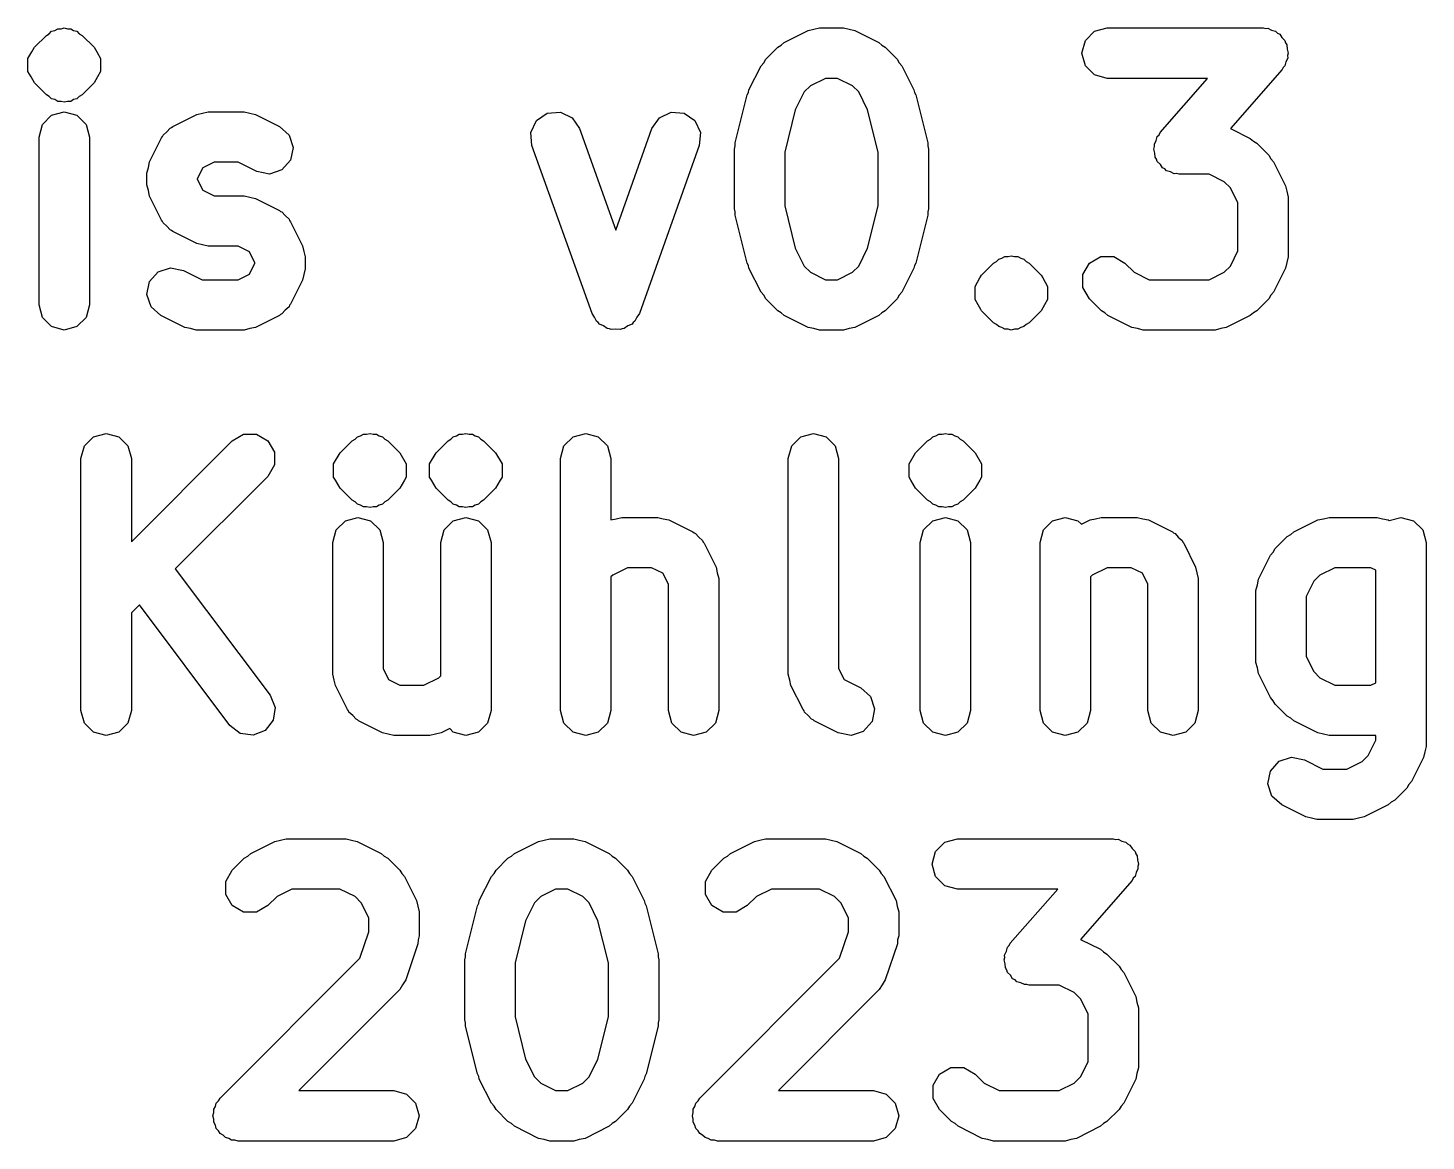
# Model space of a CAD drawing. Extents: x 146 to 254, y -174 to -64.
# Drawn here: x 229.4 to 237.73, y -130.24 to -123.61 of the extents above; entities that cross this region are included whole.
import ezdxf

# ---------------------------------------------------------------- set-up
doc = ezdxf.new("R2010")
doc.units = 0
doc.layers.add('BLACK', color=7, linetype='CONTINUOUS')

msp = doc.modelspace()

# ---------------------------------------------------------------- linework, layer by layer
at = {"layer": 'BLACK', "linetype": 'CONTINUOUS'}
for p, q in [((229.593, -123.619), (229.612, -123.614)), ((229.612, -123.614), (229.631, -123.619)), ((234.079, -123.622), (234.112, -123.614)), ((234.112, -123.614), (234.255, -123.614)), ((234.255, -123.614), (234.288, -123.622)), ((235.751, -123.634), (235.826, -123.614)), ((235.826, -123.614), (236.755, -123.614)), ((236.755, -123.614), (236.769, -123.617)), ((236.769, -123.617), (236.784, -123.616)), ((236.784, -123.616), (236.806, -123.627)), ((229.435, -123.729), (229.506, -123.658)), ((229.506, -123.658), (229.523, -123.648)), ((229.506, -123.658), (229.506, -123.658)), ((229.506, -123.658), (229.506, -123.658)), ((229.523, -123.648), (229.537, -123.634)), ((229.537, -123.634), (229.556, -123.629)), ((229.556, -123.629), (229.573, -123.619)), ((229.573, -123.619), (229.593, -123.619)), ((229.631, -123.619), (229.651, -123.619)), ((229.651, -123.619), (229.668, -123.629)), ((229.668, -123.629), (229.687, -123.634)), ((229.687, -123.634), (229.701, -123.648)), ((229.701, -123.648), (229.718, -123.658)), ((229.718, -123.658), (229.718, -123.658)), ((229.718, -123.658), (229.718, -123.658)), ((229.718, -123.658), (229.79, -123.729)), ((233.902, -123.701), (234.045, -123.629)), ((234.045, -123.629), (234.079, -123.622)), ((234.288, -123.622), (234.322, -123.629)), ((234.322, -123.629), (234.465, -123.701)), ((235.676, -123.764), (235.697, -123.689)), ((235.697, -123.689), (235.751, -123.634)), ((236.806, -123.627), (236.83, -123.634)), ((236.83, -123.634), (236.84, -123.644)), ((236.84, -123.644), (236.854, -123.651)), ((236.854, -123.651), (236.867, -123.671)), ((236.867, -123.671), (236.885, -123.689)), ((236.885, -123.689), (236.889, -123.703)), ((229.396, -123.796), (229.419, -123.757)), ((229.419, -123.757), (229.435, -123.729)), ((229.79, -123.729), (229.79, -123.729)), ((229.79, -123.729), (229.79, -123.729)), ((229.79, -123.729), (229.806, -123.757)), ((229.806, -123.757), (229.828, -123.796)), ((233.792, -123.8), (233.863, -123.729)), ((233.863, -123.729), (233.884, -123.717)), ((233.884, -123.717), (233.902, -123.701)), ((234.465, -123.701), (234.483, -123.717)), ((234.483, -123.717), (234.504, -123.729)), ((234.504, -123.729), (234.575, -123.8)), ((235.697, -123.839), (235.676, -123.764)), ((236.889, -123.703), (236.897, -123.715)), ((236.897, -123.715), (236.899, -123.74)), ((236.899, -123.74), (236.905, -123.764)), ((236.905, -123.764), (236.901, -123.778)), ((236.901, -123.778), (236.902, -123.793)), ((229.396, -123.874), (229.396, -123.796)), ((229.828, -123.796), (229.828, -123.874)), ((233.692, -123.982), (233.764, -123.839)), ((233.764, -123.839), (233.78, -123.821)), ((233.78, -123.821), (233.792, -123.8)), ((234.575, -123.8), (234.587, -123.821)), ((234.587, -123.821), (234.603, -123.839)), ((234.603, -123.839), (234.675, -123.982)), ((235.751, -123.893), (235.697, -123.839)), ((236.868, -123.862), (236.561, -124.213)), ((236.874, -123.849), (236.868, -123.862)), ((236.885, -123.839), (236.874, -123.849)), ((236.891, -123.815), (236.885, -123.839)), ((236.902, -123.793), (236.891, -123.815)), ((229.415, -123.906), (229.396, -123.874)), ((229.435, -123.941), (229.415, -123.906)), ((229.506, -124.012), (229.435, -123.941)), ((229.79, -123.941), (229.718, -124.012)), ((229.81, -123.906), (229.79, -123.941)), ((229.79, -123.941), (229.79, -123.941)), ((229.828, -123.874), (229.81, -123.906)), ((234.148, -123.914), (234.058, -123.958)), ((234.22, -123.914), (234.148, -123.914)), ((234.309, -123.958), (234.22, -123.914)), ((235.826, -123.914), (235.751, -123.893)), ((236.424, -123.914), (235.826, -123.914)), ((236.142, -124.236), (236.424, -123.914)), ((229.523, -124.022), (229.506, -124.012)), ((229.537, -124.036), (229.523, -124.022)), ((229.701, -124.022), (229.687, -124.036)), ((229.718, -124.012), (229.701, -124.022)), ((233.609, -124.299), (233.681, -124.013)), ((233.681, -124.013), (233.689, -123.998)), ((233.689, -123.998), (233.692, -123.982)), ((234.021, -123.995), (233.968, -124.102)), ((234.058, -123.958), (234.021, -123.995)), ((234.346, -123.995), (234.309, -123.958)), ((234.399, -124.102), (234.346, -123.995)), ((234.675, -123.982), (234.678, -123.998)), ((234.678, -123.998), (234.686, -124.013)), ((234.686, -124.013), (234.758, -124.299)), ((229.556, -124.041), (229.537, -124.036)), ((229.537, -124.134), (229.612, -124.114)), ((229.573, -124.051), (229.556, -124.041)), ((229.593, -124.051), (229.573, -124.051)), ((229.612, -124.056), (229.593, -124.051)), ((229.631, -124.051), (229.612, -124.056)), ((229.612, -124.114), (229.687, -124.134)), ((229.651, -124.051), (229.631, -124.051)), ((229.668, -124.041), (229.651, -124.051)), ((229.687, -124.036), (229.668, -124.041)), ((230.436, -124.122), (230.469, -124.114)), ((230.469, -124.114), (230.684, -124.114)), ((230.684, -124.114), (230.717, -124.122)), ((232.49, -124.122), (232.568, -124.116)), ((232.568, -124.116), (232.638, -124.149)), ((233.158, -124.149), (233.228, -124.116)), ((233.228, -124.116), (233.305, -124.122)), ((233.968, -124.102), (233.905, -124.353)), ((234.462, -124.353), (234.399, -124.102)), ((229.462, -124.264), (229.482, -124.189)), ((229.482, -124.189), (229.537, -124.134)), ((229.687, -124.134), (229.742, -124.189)), ((229.742, -124.189), (229.762, -124.264)), ((230.259, -124.201), (230.402, -124.129)), ((230.402, -124.129), (230.436, -124.122)), ((230.717, -124.122), (230.751, -124.129)), ((230.751, -124.129), (230.894, -124.201)), ((232.393, -124.237), (232.426, -124.166)), ((232.426, -124.166), (232.49, -124.122)), ((232.638, -124.149), (232.682, -124.213)), ((233.114, -124.213), (233.158, -124.149)), ((233.305, -124.122), (233.369, -124.166)), ((233.369, -124.166), (233.403, -124.237)), ((229.462, -125.264), (229.462, -124.264)), ((229.762, -124.264), (229.762, -125.264)), ((230.121, -124.411), (230.192, -124.268)), ((230.192, -124.268), (230.198, -124.261)), ((230.198, -124.261), (230.201, -124.252)), ((230.201, -124.252), (230.224, -124.232)), ((230.224, -124.232), (230.244, -124.21)), ((230.244, -124.21), (230.252, -124.207)), ((230.252, -124.207), (230.259, -124.201)), ((230.894, -124.201), (230.952, -124.252)), ((230.952, -124.252), (230.976, -124.326)), ((232.399, -124.314), (232.393, -124.237)), ((232.682, -124.213), (232.898, -124.818)), ((232.898, -124.818), (233.114, -124.213)), ((233.403, -124.237), (233.396, -124.314)), ((236.119, -124.284), (236.125, -124.26)), ((236.125, -124.26), (236.136, -124.25)), ((236.136, -124.25), (236.142, -124.236)), ((236.561, -124.213), (236.679, -124.272)), ((236.679, -124.272), (236.697, -124.288)), ((230.976, -124.326), (230.961, -124.402)), ((232.757, -125.314), (232.399, -124.314)), ((233.396, -124.314), (233.039, -125.314)), ((233.605, -124.335), (233.61, -124.317)), ((233.605, -124.692), (233.605, -124.335)), ((233.61, -124.317), (233.609, -124.299)), ((233.905, -124.353), (233.905, -124.674)), ((234.462, -124.674), (234.462, -124.353)), ((234.758, -124.299), (234.757, -124.317)), ((234.757, -124.317), (234.762, -124.335)), ((234.762, -124.335), (234.762, -124.692)), ((236.105, -124.335), (236.109, -124.321)), ((236.111, -124.359), (236.105, -124.335)), ((236.108, -124.306), (236.119, -124.284)), ((236.109, -124.321), (236.108, -124.306)), ((236.113, -124.383), (236.111, -124.359)), ((236.697, -124.288), (236.718, -124.3)), ((236.718, -124.3), (236.79, -124.372)), ((230.105, -124.478), (230.114, -124.445)), ((230.114, -124.445), (230.121, -124.411)), ((230.438, -124.447), (230.405, -124.513)), ((230.505, -124.414), (230.438, -124.447)), ((230.648, -124.414), (230.505, -124.414)), ((230.759, -124.469), (230.648, -124.414)), ((230.961, -124.402), (230.909, -124.46)), ((236.121, -124.396), (236.113, -124.383)), ((236.125, -124.41), (236.121, -124.396)), ((236.143, -124.427), (236.125, -124.41)), ((236.156, -124.448), (236.143, -124.427)), ((236.17, -124.454), (236.156, -124.448)), ((236.79, -124.372), (236.802, -124.393)), ((236.802, -124.393), (236.818, -124.411)), ((236.818, -124.411), (236.889, -124.554)), ((230.105, -124.549), (230.105, -124.478)), ((230.405, -124.513), (230.405, -124.514)), ((230.405, -124.514), (230.438, -124.58)), ((230.835, -124.485), (230.759, -124.469)), ((230.909, -124.46), (230.835, -124.485)), ((236.18, -124.465), (236.17, -124.454)), ((236.204, -124.471), (236.18, -124.465)), ((236.226, -124.482), (236.204, -124.471)), ((236.241, -124.481), (236.226, -124.482)), ((236.255, -124.485), (236.241, -124.481)), ((236.434, -124.485), (236.255, -124.485)), ((236.523, -124.53), (236.434, -124.485)), ((236.56, -124.567), (236.523, -124.53)), ((230.114, -124.583), (230.105, -124.549)), ((230.121, -124.616), (230.114, -124.583)), ((230.192, -124.759), (230.121, -124.616)), ((230.438, -124.58), (230.505, -124.614)), ((230.505, -124.614), (230.684, -124.614)), ((230.684, -124.614), (230.717, -124.622)), ((236.605, -124.656), (236.56, -124.567)), ((236.889, -124.554), (236.896, -124.587)), ((236.896, -124.587), (236.905, -124.621)), ((230.717, -124.622), (230.751, -124.629)), ((230.751, -124.629), (230.894, -124.701)), ((233.61, -124.71), (233.605, -124.692)), ((233.905, -124.674), (233.968, -124.926)), ((234.399, -124.926), (234.462, -124.674)), ((234.762, -124.692), (234.757, -124.71)), ((236.605, -124.942), (236.605, -124.656)), ((236.905, -124.621), (236.905, -124.978)), ((230.198, -124.766), (230.192, -124.759)), ((230.201, -124.775), (230.198, -124.766)), ((230.224, -124.795), (230.201, -124.775)), ((230.894, -124.701), (230.9, -124.707)), ((230.9, -124.707), (230.909, -124.71)), ((230.909, -124.71), (230.929, -124.732)), ((230.929, -124.732), (230.952, -124.752)), ((230.952, -124.752), (230.955, -124.761)), ((230.955, -124.761), (230.961, -124.768)), ((230.961, -124.768), (231.032, -124.911)), ((233.609, -124.729), (233.61, -124.71)), ((233.681, -125.014), (233.609, -124.729)), ((234.758, -124.729), (234.686, -125.014)), ((234.757, -124.71), (234.758, -124.729)), ((230.244, -124.817), (230.224, -124.795)), ((230.252, -124.82), (230.244, -124.817)), ((230.259, -124.826), (230.252, -124.82)), ((230.402, -124.898), (230.259, -124.826)), ((230.436, -124.905), (230.402, -124.898)), ((230.469, -124.914), (230.436, -124.905)), ((230.648, -124.914), (230.469, -124.914)), ((230.715, -124.947), (230.648, -124.914)), ((230.748, -125.013), (230.715, -124.947)), ((231.032, -124.911), (231.039, -124.945)), ((231.039, -124.945), (231.048, -124.978)), ((233.968, -124.926), (234.021, -125.032)), ((234.346, -125.032), (234.399, -124.926)), ((236.56, -125.032), (236.605, -124.942)), ((230.715, -125.08), (230.748, -125.014)), ((230.748, -125.014), (230.748, -125.013)), ((231.048, -124.978), (231.048, -125.049)), ((233.689, -125.029), (233.681, -125.014)), ((233.692, -125.045), (233.689, -125.029)), ((234.021, -125.032), (234.058, -125.069)), ((234.309, -125.069), (234.346, -125.032)), ((234.678, -125.029), (234.675, -125.045)), ((234.686, -125.014), (234.678, -125.029)), ((235.078, -125.086), (235.149, -125.015)), ((235.149, -125.015), (235.166, -125.005)), ((235.166, -125.005), (235.18, -124.991)), ((235.18, -124.991), (235.199, -124.986)), ((235.199, -124.986), (235.216, -124.976)), ((235.216, -124.976), (235.236, -124.976)), ((235.236, -124.976), (235.255, -124.971)), ((235.255, -124.971), (235.274, -124.976)), ((235.274, -124.976), (235.294, -124.976)), ((235.294, -124.976), (235.311, -124.986)), ((235.311, -124.986), (235.33, -124.991)), ((235.33, -124.991), (235.344, -125.005)), ((235.344, -125.005), (235.361, -125.015)), ((235.361, -125.015), (235.432, -125.086)), ((235.682, -125.082), (235.72, -125.015)), ((235.72, -125.015), (235.788, -124.976)), ((235.788, -124.976), (235.865, -124.976)), ((235.865, -124.976), (235.932, -125.015)), ((235.932, -125.015), (235.987, -125.069)), ((236.523, -125.069), (236.56, -125.032)), ((236.896, -125.011), (236.889, -125.045)), ((236.905, -124.978), (236.896, -125.011)), ((230.121, -125.125), (230.172, -125.067)), ((230.172, -125.067), (230.246, -125.042)), ((230.246, -125.042), (230.322, -125.058)), ((230.322, -125.058), (230.433, -125.114)), ((230.433, -125.114), (230.648, -125.114)), ((230.648, -125.114), (230.715, -125.08)), ((231.032, -125.116), (230.961, -125.259)), ((231.039, -125.083), (231.032, -125.116)), ((231.048, -125.049), (231.039, -125.083)), ((233.764, -125.188), (233.692, -125.045)), ((234.058, -125.069), (234.148, -125.114)), ((234.148, -125.114), (234.22, -125.114)), ((234.22, -125.114), (234.309, -125.069)), ((234.675, -125.045), (234.603, -125.188)), ((235.039, -125.153), (235.068, -125.103)), ((235.068, -125.103), (235.078, -125.086)), ((235.078, -125.086), (235.078, -125.086)), ((235.078, -125.086), (235.078, -125.086)), ((235.432, -125.086), (235.442, -125.103)), ((235.442, -125.103), (235.471, -125.153)), ((235.682, -125.16), (235.682, -125.082)), ((235.987, -125.069), (236.076, -125.114)), ((236.076, -125.114), (236.434, -125.114)), ((236.434, -125.114), (236.523, -125.069)), ((236.889, -125.045), (236.818, -125.188)), ((230.105, -125.201), (230.121, -125.125)), ((233.78, -125.206), (233.764, -125.188)), ((234.603, -125.188), (234.587, -125.206)), ((235.039, -125.231), (235.039, -125.153)), ((235.471, -125.153), (235.471, -125.231)), ((235.72, -125.227), (235.682, -125.16)), ((236.818, -125.188), (236.802, -125.206)), ((229.482, -125.339), (229.462, -125.264)), ((229.762, -125.264), (229.742, -125.339)), ((230.13, -125.275), (230.105, -125.201)), ((230.188, -125.326), (230.13, -125.275)), ((230.952, -125.275), (230.929, -125.295)), ((230.955, -125.266), (230.952, -125.275)), ((230.961, -125.259), (230.955, -125.266)), ((233.792, -125.227), (233.78, -125.206)), ((233.863, -125.298), (233.792, -125.227)), ((234.575, -125.227), (234.504, -125.298)), ((234.587, -125.206), (234.575, -125.227)), ((235.058, -125.264), (235.039, -125.231)), ((235.073, -125.291), (235.058, -125.264)), ((235.452, -125.264), (235.432, -125.298)), ((235.471, -125.231), (235.452, -125.264)), ((235.792, -125.298), (235.72, -125.227)), ((236.79, -125.227), (236.718, -125.298)), ((236.802, -125.206), (236.79, -125.227)), ((229.537, -125.393), (229.482, -125.339)), ((229.742, -125.339), (229.687, -125.393)), ((230.331, -125.398), (230.188, -125.326)), ((230.894, -125.326), (230.751, -125.398)), ((230.9, -125.32), (230.894, -125.326)), ((230.909, -125.317), (230.9, -125.32)), ((230.929, -125.295), (230.909, -125.317)), ((232.772, -125.336), (232.757, -125.314)), ((232.784, -125.361), (232.772, -125.336)), ((232.794, -125.368), (232.784, -125.361)), ((233.012, -125.361), (233.002, -125.368)), ((233.024, -125.336), (233.012, -125.361)), ((233.039, -125.314), (233.024, -125.336)), ((233.884, -125.31), (233.863, -125.298)), ((233.902, -125.326), (233.884, -125.31)), ((234.045, -125.398), (233.902, -125.326)), ((234.465, -125.326), (234.322, -125.398)), ((234.483, -125.31), (234.465, -125.326)), ((234.504, -125.298), (234.483, -125.31)), ((235.078, -125.298), (235.073, -125.291)), ((235.149, -125.37), (235.078, -125.298)), ((235.432, -125.298), (235.361, -125.37)), ((235.813, -125.31), (235.792, -125.298)), ((235.831, -125.326), (235.813, -125.31)), ((235.974, -125.398), (235.831, -125.326)), ((236.679, -125.326), (236.536, -125.398)), ((236.697, -125.31), (236.679, -125.326)), ((236.718, -125.298), (236.697, -125.31)), ((229.612, -125.414), (229.537, -125.393)), ((229.687, -125.393), (229.612, -125.414)), ((230.365, -125.405), (230.331, -125.398)), ((230.398, -125.414), (230.365, -125.405)), ((230.684, -125.414), (230.398, -125.414)), ((230.717, -125.405), (230.684, -125.414)), ((230.751, -125.398), (230.717, -125.405)), ((232.801, -125.378), (232.794, -125.368)), ((232.825, -125.389), (232.801, -125.378)), ((232.847, -125.405), (232.825, -125.389)), ((232.86, -125.406), (232.847, -125.405)), ((232.871, -125.411), (232.86, -125.406)), ((232.898, -125.409), (232.871, -125.411)), ((232.925, -125.411), (232.898, -125.409)), ((232.936, -125.406), (232.925, -125.411)), ((232.948, -125.405), (232.936, -125.406)), ((232.971, -125.389), (232.948, -125.405)), ((232.995, -125.378), (232.971, -125.389)), ((233.002, -125.368), (232.995, -125.378)), ((234.079, -125.405), (234.045, -125.398)), ((234.112, -125.414), (234.079, -125.405)), ((234.255, -125.414), (234.112, -125.414)), ((234.288, -125.405), (234.255, -125.414)), ((234.322, -125.398), (234.288, -125.405)), ((235.166, -125.38), (235.149, -125.37)), ((235.18, -125.393), (235.166, -125.38)), ((235.199, -125.399), (235.18, -125.393)), ((235.216, -125.408), (235.199, -125.399)), ((235.236, -125.408), (235.216, -125.408)), ((235.255, -125.414), (235.236, -125.408)), ((235.274, -125.408), (235.255, -125.414)), ((235.294, -125.408), (235.274, -125.408)), ((235.311, -125.399), (235.294, -125.408)), ((235.33, -125.393), (235.311, -125.399)), ((235.344, -125.38), (235.33, -125.393)), ((235.361, -125.37), (235.344, -125.38)), ((235.361, -125.37), (235.361, -125.37)), ((235.361, -125.37), (235.361, -125.37)), ((236.007, -125.405), (235.974, -125.398)), ((236.041, -125.414), (236.007, -125.405)), ((236.469, -125.414), (236.041, -125.414)), ((236.503, -125.405), (236.469, -125.414)), ((236.536, -125.398), (236.503, -125.405)), ((229.787, -126.049), (229.862, -126.029)), ((229.862, -126.029), (229.937, -126.049)), ((231.414, -126.034), (231.434, -126.029)), ((231.434, -126.029), (231.453, -126.034)), ((231.986, -126.034), (232.005, -126.029)), ((232.005, -126.029), (232.024, -126.034)), ((232.644, -126.049), (232.719, -126.029)), ((232.719, -126.029), (232.794, -126.049)), ((234.001, -126.049), (234.076, -126.029)), ((234.076, -126.029), (234.151, -126.049)), ((234.843, -126.034), (234.862, -126.029)), ((234.862, -126.029), (234.881, -126.034)), ((229.712, -126.179), (229.732, -126.104)), ((229.732, -126.104), (229.787, -126.049)), ((229.937, -126.049), (229.992, -126.104)), ((229.992, -126.104), (230.012, -126.179)), ((230.012, -126.674), (230.613, -126.073)), ((230.613, -126.073), (230.68, -126.034)), ((230.68, -126.034), (230.758, -126.034)), ((230.758, -126.034), (230.825, -126.073)), ((230.825, -126.073), (230.864, -126.14)), ((231.256, -126.144), (231.328, -126.073)), ((231.328, -126.073), (231.345, -126.063)), ((231.345, -126.063), (231.359, -126.049)), ((231.359, -126.049), (231.378, -126.044)), ((231.378, -126.044), (231.395, -126.034)), ((231.395, -126.034), (231.414, -126.034)), ((231.453, -126.034), (231.472, -126.034)), ((231.472, -126.034), (231.489, -126.044)), ((231.489, -126.044), (231.509, -126.049)), ((231.509, -126.049), (231.523, -126.063)), ((231.523, -126.063), (231.54, -126.073)), ((231.54, -126.073), (231.611, -126.144)), ((231.828, -126.144), (231.899, -126.073)), ((231.899, -126.073), (231.916, -126.063)), ((231.899, -126.073), (231.899, -126.073)), ((231.899, -126.073), (231.899, -126.073)), ((231.916, -126.063), (231.93, -126.049)), ((231.93, -126.049), (231.949, -126.044)), ((231.949, -126.044), (231.966, -126.034)), ((231.966, -126.034), (231.986, -126.034)), ((232.024, -126.034), (232.044, -126.034)), ((232.044, -126.034), (232.061, -126.044)), ((232.061, -126.044), (232.08, -126.049)), ((232.08, -126.049), (232.094, -126.063)), ((232.094, -126.063), (232.111, -126.073)), ((232.111, -126.073), (232.111, -126.073)), ((232.111, -126.073), (232.111, -126.073)), ((232.111, -126.073), (232.182, -126.144)), ((232.569, -126.179), (232.589, -126.104)), ((232.589, -126.104), (232.644, -126.049)), ((232.794, -126.049), (232.849, -126.104)), ((232.849, -126.104), (232.869, -126.179)), ((233.926, -126.179), (233.947, -126.104)), ((233.947, -126.104), (234.001, -126.049)), ((234.151, -126.049), (234.206, -126.104)), ((234.206, -126.104), (234.226, -126.179)), ((234.685, -126.144), (234.756, -126.073)), ((234.756, -126.073), (234.773, -126.063)), ((234.756, -126.073), (234.756, -126.073)), ((234.756, -126.073), (234.756, -126.073)), ((234.773, -126.063), (234.787, -126.049)), ((234.787, -126.049), (234.806, -126.044)), ((234.806, -126.044), (234.823, -126.034)), ((234.823, -126.034), (234.843, -126.034)), ((234.881, -126.034), (234.901, -126.034)), ((234.901, -126.034), (234.918, -126.044)), ((234.918, -126.044), (234.937, -126.049)), ((234.937, -126.049), (234.951, -126.063)), ((234.951, -126.063), (234.968, -126.073)), ((234.968, -126.073), (234.968, -126.073)), ((234.968, -126.073), (234.968, -126.073)), ((234.968, -126.073), (235.04, -126.144)), ((229.712, -127.679), (229.712, -126.179)), ((230.012, -126.179), (230.012, -126.674)), ((230.864, -126.14), (230.864, -126.217)), ((231.217, -126.211), (231.256, -126.144)), ((231.611, -126.144), (231.65, -126.211)), ((231.789, -126.211), (231.828, -126.144)), ((232.182, -126.144), (232.221, -126.211)), ((232.569, -127.679), (232.569, -126.179)), ((232.869, -126.179), (232.869, -126.544)), ((233.926, -127.464), (233.926, -126.179)), ((234.226, -126.179), (234.226, -127.429)), ((234.646, -126.211), (234.685, -126.144)), ((235.04, -126.144), (235.078, -126.211)), ((230.864, -126.217), (230.825, -126.285)), ((231.217, -126.289), (231.217, -126.211)), ((231.65, -126.211), (231.65, -126.289)), ((231.789, -126.289), (231.789, -126.211)), ((232.221, -126.211), (232.221, -126.289)), ((234.646, -126.289), (234.646, -126.211)), ((235.078, -126.211), (235.078, -126.289)), ((230.825, -126.285), (230.274, -126.836)), ((231.229, -126.308), (231.217, -126.289)), ((231.256, -126.356), (231.229, -126.308)), ((231.328, -126.427), (231.256, -126.356)), ((231.256, -126.356), (231.256, -126.356)), ((231.611, -126.356), (231.54, -126.427)), ((231.639, -126.308), (231.611, -126.356)), ((231.611, -126.356), (231.611, -126.356)), ((231.65, -126.289), (231.639, -126.308)), ((231.8, -126.308), (231.789, -126.289)), ((231.828, -126.356), (231.8, -126.308)), ((231.899, -126.427), (231.828, -126.356)), ((231.828, -126.356), (231.828, -126.356)), ((232.182, -126.356), (232.111, -126.427)), ((232.21, -126.308), (232.182, -126.356)), ((232.221, -126.289), (232.21, -126.308)), ((234.657, -126.308), (234.646, -126.289)), ((234.685, -126.356), (234.657, -126.308)), ((234.756, -126.427), (234.685, -126.356)), ((235.04, -126.356), (234.968, -126.427)), ((235.067, -126.308), (235.04, -126.356)), ((235.04, -126.356), (235.04, -126.356)), ((235.078, -126.289), (235.067, -126.308)), ((231.345, -126.437), (231.328, -126.427)), ((231.359, -126.451), (231.345, -126.437)), ((231.523, -126.437), (231.509, -126.451)), ((231.54, -126.427), (231.523, -126.437)), ((231.916, -126.437), (231.899, -126.427)), ((231.93, -126.451), (231.916, -126.437)), ((232.094, -126.437), (232.08, -126.451)), ((232.111, -126.427), (232.094, -126.437)), ((232.111, -126.427), (232.111, -126.427)), ((234.773, -126.437), (234.756, -126.427)), ((234.756, -126.427), (234.756, -126.427)), ((234.787, -126.451), (234.773, -126.437)), ((234.951, -126.437), (234.937, -126.451)), ((234.968, -126.427), (234.951, -126.437)), ((231.287, -126.549), (231.362, -126.529)), ((231.378, -126.456), (231.359, -126.451)), ((231.362, -126.529), (231.437, -126.549)), ((231.395, -126.466), (231.378, -126.456)), ((231.414, -126.466), (231.395, -126.466)), ((231.434, -126.471), (231.414, -126.466)), ((231.453, -126.466), (231.434, -126.471)), ((231.472, -126.466), (231.453, -126.466)), ((231.489, -126.456), (231.472, -126.466)), ((231.509, -126.451), (231.489, -126.456)), ((231.949, -126.456), (231.93, -126.451)), ((231.93, -126.549), (232.005, -126.529)), ((231.966, -126.466), (231.949, -126.456)), ((231.986, -126.466), (231.966, -126.466)), ((232.005, -126.471), (231.986, -126.466)), ((232.024, -126.466), (232.005, -126.471)), ((232.005, -126.529), (232.08, -126.549)), ((232.044, -126.466), (232.024, -126.466)), ((232.061, -126.456), (232.044, -126.466)), ((232.08, -126.451), (232.061, -126.456)), ((232.9, -126.537), (232.934, -126.529)), ((232.934, -126.529), (233.148, -126.529)), ((233.148, -126.529), (233.181, -126.537)), ((234.806, -126.456), (234.787, -126.451)), ((234.787, -126.549), (234.862, -126.529)), ((234.823, -126.466), (234.806, -126.456)), ((234.843, -126.466), (234.823, -126.466)), ((234.862, -126.471), (234.843, -126.466)), ((234.881, -126.466), (234.862, -126.471)), ((234.862, -126.529), (234.937, -126.549)), ((234.901, -126.466), (234.881, -126.466)), ((234.918, -126.456), (234.901, -126.466)), ((234.937, -126.451), (234.918, -126.456)), ((235.501, -126.549), (235.576, -126.529)), ((235.576, -126.529), (235.651, -126.549)), ((235.757, -126.537), (235.791, -126.529)), ((235.791, -126.529), (236.005, -126.529)), ((236.005, -126.529), (236.038, -126.537)), ((237.115, -126.537), (237.148, -126.529)), ((237.148, -126.529), (237.434, -126.529)), ((237.434, -126.529), (237.467, -126.537)), ((237.506, -126.547), (237.576, -126.529)), ((237.576, -126.529), (237.651, -126.549)), ((231.212, -126.679), (231.232, -126.604)), ((231.232, -126.604), (231.287, -126.549)), ((231.437, -126.549), (231.492, -126.604)), ((231.492, -126.604), (231.512, -126.679)), ((231.855, -126.679), (231.875, -126.604)), ((231.875, -126.604), (231.93, -126.549)), ((232.08, -126.549), (232.135, -126.604)), ((232.135, -126.604), (232.155, -126.679)), ((232.869, -126.544), (232.9, -126.537)), ((233.181, -126.537), (233.215, -126.544)), ((233.215, -126.544), (233.358, -126.616)), ((233.358, -126.616), (233.365, -126.622)), ((234.712, -126.679), (234.732, -126.604)), ((234.732, -126.604), (234.787, -126.549)), ((234.937, -126.549), (234.992, -126.604)), ((234.992, -126.604), (235.012, -126.679)), ((235.426, -126.679), (235.447, -126.604)), ((235.447, -126.604), (235.501, -126.549)), ((235.651, -126.549), (235.673, -126.57)), ((235.673, -126.57), (235.724, -126.544)), ((235.724, -126.544), (235.757, -126.537)), ((236.038, -126.537), (236.072, -126.544)), ((236.072, -126.544), (236.215, -126.616)), ((236.215, -126.616), (236.222, -126.622)), ((236.92, -126.632), (236.938, -126.616)), ((236.938, -126.616), (237.081, -126.544)), ((237.081, -126.544), (237.115, -126.537)), ((237.467, -126.537), (237.501, -126.544)), ((237.501, -126.544), (237.506, -126.547)), ((237.651, -126.549), (237.706, -126.604)), ((237.706, -126.604), (237.726, -126.679)), ((231.212, -127.464), (231.212, -126.679)), ((231.512, -126.679), (231.512, -127.429)), ((231.855, -127.474), (231.855, -126.679)), ((232.155, -126.679), (232.155, -127.679)), ((233.365, -126.622), (233.373, -126.625)), ((233.373, -126.625), (233.393, -126.647)), ((233.393, -126.647), (233.416, -126.667)), ((233.416, -126.667), (233.419, -126.676)), ((233.419, -126.676), (233.425, -126.683)), ((233.425, -126.683), (233.496, -126.826)), ((234.712, -127.679), (234.712, -126.679)), ((235.012, -126.679), (235.012, -127.679)), ((235.426, -127.679), (235.426, -126.679)), ((236.222, -126.622), (236.231, -126.625)), ((236.231, -126.625), (236.25, -126.647)), ((236.25, -126.647), (236.273, -126.667)), ((236.273, -126.667), (236.276, -126.676)), ((236.276, -126.676), (236.282, -126.683)), ((236.282, -126.683), (236.353, -126.826)), ((236.828, -126.715), (236.899, -126.644)), ((236.899, -126.644), (236.92, -126.632)), ((237.726, -126.679), (237.726, -127.893)), ((236.728, -126.897), (236.799, -126.754)), ((236.799, -126.754), (236.815, -126.736)), ((236.815, -126.736), (236.828, -126.715)), ((230.274, -126.836), (230.839, -127.589)), ((232.969, -126.829), (232.88, -126.873)), ((233.112, -126.829), (232.969, -126.829)), ((233.179, -126.862), (233.112, -126.829)), ((233.212, -126.928), (233.179, -126.862)), ((233.496, -126.826), (233.503, -126.86)), ((233.503, -126.86), (233.512, -126.893)), ((235.826, -126.829), (235.737, -126.873)), ((235.97, -126.829), (235.826, -126.829)), ((236.036, -126.862), (235.97, -126.829)), ((236.069, -126.928), (236.036, -126.862)), ((236.353, -126.826), (236.36, -126.86)), ((236.36, -126.86), (236.369, -126.893)), ((237.183, -126.829), (237.094, -126.873)), ((237.398, -126.829), (237.183, -126.829)), ((237.426, -126.843), (237.398, -126.829)), ((237.426, -127.514), (237.426, -126.843)), ((232.88, -126.873), (232.869, -126.884)), ((232.869, -126.884), (232.869, -127.679)), ((233.212, -127.679), (233.212, -126.928)), ((233.512, -126.893), (233.512, -127.679)), ((235.737, -126.873), (235.726, -126.884)), ((235.726, -126.884), (235.726, -127.679)), ((236.069, -127.679), (236.069, -126.928)), ((236.369, -126.893), (236.369, -127.679)), ((236.712, -126.964), (236.721, -126.931)), ((236.721, -126.931), (236.728, -126.897)), ((237.057, -126.91), (237.012, -127)), ((237.094, -126.873), (237.057, -126.91)), ((236.712, -127.393), (236.712, -126.964)), ((237.012, -127), (237.012, -127.357)), ((230.06, -127.05), (230.012, -127.098)), ((230.012, -127.098), (230.012, -127.679)), ((230.599, -127.769), (230.06, -127.05)), ((237.012, -127.357), (237.057, -127.447)), ((231.512, -127.429), (231.545, -127.495)), ((234.226, -127.429), (234.26, -127.495)), ((236.721, -127.426), (236.712, -127.393)), ((236.728, -127.46), (236.721, -127.426)), ((237.057, -127.447), (237.094, -127.484)), ((231.221, -127.498), (231.212, -127.464)), ((231.228, -127.531), (231.221, -127.498)), ((231.299, -127.674), (231.228, -127.531)), ((231.545, -127.495), (231.612, -127.529)), ((231.612, -127.529), (231.755, -127.529)), ((231.755, -127.529), (231.845, -127.484)), ((231.845, -127.484), (231.855, -127.474)), ((233.935, -127.498), (233.926, -127.464)), ((233.942, -127.531), (233.935, -127.498)), ((234.014, -127.674), (233.942, -127.531)), ((234.26, -127.495), (234.358, -127.544)), ((236.799, -127.603), (236.728, -127.46)), ((237.094, -127.484), (237.183, -127.529)), ((237.183, -127.529), (237.398, -127.529)), ((237.398, -127.529), (237.426, -127.514)), ((230.839, -127.589), (230.868, -127.661)), ((234.358, -127.544), (234.416, -127.596)), ((234.416, -127.596), (234.44, -127.67)), ((236.815, -127.621), (236.799, -127.603)), ((229.732, -127.754), (229.712, -127.679)), ((230.012, -127.679), (229.992, -127.754)), ((230.868, -127.661), (230.857, -127.737)), ((231.305, -127.681), (231.299, -127.674)), ((231.308, -127.69), (231.305, -127.681)), ((231.331, -127.71), (231.308, -127.69)), ((232.155, -127.679), (232.135, -127.754)), ((232.589, -127.754), (232.569, -127.679)), ((232.869, -127.679), (232.849, -127.754)), ((233.232, -127.754), (233.212, -127.679)), ((233.512, -127.679), (233.492, -127.754)), ((234.02, -127.681), (234.014, -127.674)), ((234.023, -127.69), (234.02, -127.681)), ((234.045, -127.71), (234.023, -127.69)), ((234.44, -127.67), (234.425, -127.746)), ((234.732, -127.754), (234.712, -127.679)), ((235.012, -127.679), (234.992, -127.754)), ((235.447, -127.754), (235.426, -127.679)), ((235.726, -127.679), (235.706, -127.754)), ((236.089, -127.754), (236.069, -127.679)), ((236.369, -127.679), (236.349, -127.754)), ((236.828, -127.642), (236.815, -127.621)), ((236.899, -127.713), (236.828, -127.642)), ((229.787, -127.808), (229.732, -127.754)), ((229.992, -127.754), (229.937, -127.808)), ((230.66, -127.817), (230.599, -127.769)), ((230.857, -127.737), (230.809, -127.799)), ((231.351, -127.732), (231.331, -127.71)), ((231.36, -127.735), (231.351, -127.732)), ((231.366, -127.741), (231.36, -127.735)), ((231.509, -127.813), (231.366, -127.741)), ((232.135, -127.754), (232.08, -127.808)), ((232.644, -127.808), (232.589, -127.754)), ((232.849, -127.754), (232.794, -127.808)), ((233.287, -127.808), (233.232, -127.754)), ((233.492, -127.754), (233.437, -127.808)), ((234.065, -127.732), (234.045, -127.71)), ((234.074, -127.735), (234.065, -127.732)), ((234.081, -127.741), (234.074, -127.735)), ((234.224, -127.813), (234.081, -127.741)), ((234.425, -127.746), (234.373, -127.804)), ((234.787, -127.808), (234.732, -127.754)), ((234.992, -127.754), (234.937, -127.808)), ((235.501, -127.808), (235.447, -127.754)), ((235.706, -127.754), (235.651, -127.808)), ((236.144, -127.808), (236.089, -127.754)), ((236.349, -127.754), (236.294, -127.808)), ((236.92, -127.725), (236.899, -127.713)), ((236.938, -127.741), (236.92, -127.725)), ((237.081, -127.813), (236.938, -127.741)), ((229.862, -127.829), (229.787, -127.808)), ((229.937, -127.808), (229.862, -127.829)), ((230.737, -127.827), (230.66, -127.817)), ((230.809, -127.799), (230.737, -127.827)), ((231.543, -127.82), (231.509, -127.813)), ((231.576, -127.829), (231.543, -127.82)), ((231.791, -127.829), (231.576, -127.829)), ((231.824, -127.82), (231.791, -127.829)), ((231.858, -127.813), (231.824, -127.82)), ((231.909, -127.787), (231.858, -127.813)), ((231.93, -127.808), (231.909, -127.787)), ((232.005, -127.829), (231.93, -127.808)), ((232.08, -127.808), (232.005, -127.829)), ((232.719, -127.829), (232.644, -127.808)), ((232.794, -127.808), (232.719, -127.829)), ((233.362, -127.829), (233.287, -127.808)), ((233.437, -127.808), (233.362, -127.829)), ((234.3, -127.828), (234.224, -127.813)), ((234.373, -127.804), (234.3, -127.828)), ((234.862, -127.829), (234.787, -127.808)), ((234.937, -127.808), (234.862, -127.829)), ((235.576, -127.829), (235.501, -127.808)), ((235.651, -127.808), (235.576, -127.829)), ((236.219, -127.829), (236.144, -127.808)), ((236.294, -127.808), (236.219, -127.829)), ((237.115, -127.82), (237.081, -127.813)), ((237.148, -127.829), (237.115, -127.82)), ((237.426, -127.829), (237.148, -127.829)), ((237.382, -127.947), (237.426, -127.857)), ((237.426, -127.857), (237.426, -127.829)), ((237.345, -127.984), (237.382, -127.947)), ((237.718, -127.926), (237.711, -127.96)), ((237.726, -127.893), (237.718, -127.926)), ((236.799, -128.04), (236.851, -127.982)), ((236.851, -127.982), (236.925, -127.957)), ((236.925, -127.957), (237.001, -127.973)), ((237.001, -127.973), (237.112, -128.029)), ((237.112, -128.029), (237.255, -128.029)), ((237.255, -128.029), (237.345, -127.984)), ((237.711, -127.96), (237.639, -128.103)), ((236.784, -128.116), (236.799, -128.04)), ((237.639, -128.103), (237.623, -128.121)), ((236.808, -128.19), (236.784, -128.116)), ((236.866, -128.241), (236.808, -128.19)), ((237.611, -128.142), (237.54, -128.213)), ((237.623, -128.121), (237.611, -128.142)), ((237.009, -128.313), (236.866, -128.241)), ((237.501, -128.241), (237.358, -128.313)), ((237.519, -128.225), (237.501, -128.241)), ((237.54, -128.213), (237.519, -128.225)), ((237.043, -128.32), (237.009, -128.313)), ((237.076, -128.329), (237.043, -128.32)), ((237.291, -128.329), (237.076, -128.329)), ((237.324, -128.32), (237.291, -128.329)), ((237.358, -128.313), (237.324, -128.32)), ((230.9, -128.452), (230.934, -128.444)), ((230.934, -128.444), (231.291, -128.444)), ((231.291, -128.444), (231.324, -128.452)), ((232.472, -128.452), (232.505, -128.444)), ((232.505, -128.444), (232.648, -128.444)), ((232.648, -128.444), (232.681, -128.452)), ((233.757, -128.452), (233.791, -128.444)), ((233.791, -128.444), (234.148, -128.444)), ((234.148, -128.444), (234.181, -128.452)), ((234.859, -128.464), (234.934, -128.444)), ((234.934, -128.444), (235.862, -128.444)), ((235.862, -128.444), (235.876, -128.447)), ((235.876, -128.447), (235.891, -128.446)), ((235.891, -128.446), (235.913, -128.457)), ((230.706, -128.547), (230.724, -128.531)), ((230.724, -128.531), (230.866, -128.459)), ((230.866, -128.459), (230.9, -128.452)), ((231.324, -128.452), (231.358, -128.459)), ((231.358, -128.459), (231.501, -128.531)), ((231.501, -128.531), (231.519, -128.547)), ((232.277, -128.547), (232.295, -128.531)), ((232.295, -128.531), (232.438, -128.459)), ((232.438, -128.459), (232.472, -128.452)), ((232.681, -128.452), (232.715, -128.459)), ((232.715, -128.459), (232.858, -128.531)), ((232.858, -128.531), (232.876, -128.547)), ((233.563, -128.547), (233.581, -128.531)), ((233.581, -128.531), (233.724, -128.459)), ((233.724, -128.459), (233.757, -128.452)), ((234.181, -128.452), (234.215, -128.459)), ((234.215, -128.459), (234.358, -128.531)), ((234.358, -128.531), (234.376, -128.547)), ((234.784, -128.594), (234.804, -128.519)), ((234.804, -128.519), (234.859, -128.464)), ((235.913, -128.457), (235.937, -128.464)), ((235.937, -128.464), (235.948, -128.474)), ((235.948, -128.474), (235.961, -128.481)), ((235.961, -128.481), (235.975, -128.501)), ((235.975, -128.501), (235.992, -128.519)), ((235.992, -128.519), (235.996, -128.533)), ((230.613, -128.63), (230.685, -128.559)), ((230.685, -128.559), (230.706, -128.547)), ((231.519, -128.547), (231.54, -128.559)), ((231.54, -128.559), (231.611, -128.63)), ((232.185, -128.63), (232.256, -128.559)), ((232.256, -128.559), (232.277, -128.547)), ((232.876, -128.547), (232.897, -128.559)), ((232.897, -128.559), (232.968, -128.63)), ((233.47, -128.63), (233.542, -128.559)), ((233.542, -128.559), (233.563, -128.547)), ((234.376, -128.547), (234.397, -128.559)), ((234.397, -128.559), (234.468, -128.63)), ((234.804, -128.669), (234.784, -128.594)), ((235.996, -128.533), (236.004, -128.545)), ((236.004, -128.545), (236.006, -128.57)), ((236.006, -128.57), (236.012, -128.594)), ((236.012, -128.594), (236.008, -128.608)), ((236.008, -128.608), (236.009, -128.623)), ((230.574, -128.698), (230.613, -128.63)), ((230.574, -128.775), (230.574, -128.698)), ((231.611, -128.63), (231.623, -128.651)), ((231.623, -128.651), (231.639, -128.669)), ((231.639, -128.669), (231.711, -128.812)), ((232.085, -128.812), (232.157, -128.669)), ((232.157, -128.669), (232.173, -128.651)), ((232.173, -128.651), (232.185, -128.63)), ((232.968, -128.63), (232.98, -128.651)), ((232.98, -128.651), (232.996, -128.669)), ((232.996, -128.669), (233.068, -128.812)), ((233.432, -128.698), (233.47, -128.63)), ((233.432, -128.775), (233.432, -128.698)), ((234.468, -128.63), (234.48, -128.651)), ((234.48, -128.651), (234.496, -128.669)), ((234.496, -128.669), (234.568, -128.812)), ((234.859, -128.723), (234.804, -128.669)), ((235.975, -128.692), (235.668, -129.043)), ((235.982, -128.679), (235.975, -128.692)), ((235.992, -128.669), (235.982, -128.679)), ((235.998, -128.645), (235.992, -128.669)), ((236.009, -128.623), (235.998, -128.645)), ((230.613, -128.842), (230.574, -128.775)), ((230.969, -128.744), (230.88, -128.788)), ((231.255, -128.744), (230.969, -128.744)), ((231.345, -128.788), (231.255, -128.744)), ((232.54, -128.744), (232.451, -128.788)), ((232.612, -128.744), (232.54, -128.744)), ((232.702, -128.788), (232.612, -128.744)), ((233.47, -128.842), (233.432, -128.775)), ((233.826, -128.744), (233.737, -128.788)), ((234.112, -128.744), (233.826, -128.744)), ((234.202, -128.788), (234.112, -128.744)), ((234.934, -128.744), (234.859, -128.723)), ((235.532, -128.744), (234.934, -128.744)), ((235.249, -129.066), (235.532, -128.744)), ((230.68, -128.881), (230.613, -128.842)), ((230.825, -128.842), (230.758, -128.881)), ((230.88, -128.788), (230.825, -128.842)), ((231.382, -128.825), (231.345, -128.788)), ((231.426, -128.915), (231.382, -128.825)), ((231.711, -128.812), (231.718, -128.846)), ((231.718, -128.846), (231.726, -128.879)), ((232.002, -129.129), (232.074, -128.843)), ((232.074, -128.843), (232.082, -128.828)), ((232.082, -128.828), (232.085, -128.812)), ((232.414, -128.825), (232.361, -128.932)), ((232.451, -128.788), (232.414, -128.825)), ((232.739, -128.825), (232.702, -128.788)), ((232.792, -128.932), (232.739, -128.825)), ((233.068, -128.812), (233.071, -128.828)), ((233.071, -128.828), (233.079, -128.843)), ((233.079, -128.843), (233.151, -129.129)), ((233.538, -128.881), (233.47, -128.842)), ((233.682, -128.842), (233.615, -128.881)), ((233.737, -128.788), (233.682, -128.842)), ((234.239, -128.825), (234.202, -128.788)), ((234.284, -128.915), (234.239, -128.825)), ((234.568, -128.812), (234.575, -128.846)), ((234.575, -128.846), (234.584, -128.879)), ((230.758, -128.881), (230.68, -128.881)), ((231.426, -128.998), (231.426, -128.915)), ((231.726, -128.879), (231.726, -129.022)), ((232.361, -128.932), (232.298, -129.183)), ((232.855, -129.183), (232.792, -128.932)), ((233.615, -128.881), (233.538, -128.881)), ((234.284, -128.998), (234.284, -128.915)), ((234.584, -128.879), (234.584, -129.022)), ((231.374, -129.155), (231.426, -128.998)), ((231.726, -129.022), (231.72, -129.045)), ((234.231, -129.155), (234.284, -128.998)), ((234.584, -129.022), (234.577, -129.045)), ((231.719, -129.07), (231.647, -129.284)), ((231.72, -129.045), (231.719, -129.07)), ((234.576, -129.07), (234.504, -129.284)), ((234.577, -129.045), (234.576, -129.07)), ((235.215, -129.136), (235.226, -129.114)), ((235.226, -129.114), (235.232, -129.09)), ((235.232, -129.09), (235.243, -129.08)), ((235.243, -129.08), (235.249, -129.066)), ((235.668, -129.043), (235.786, -129.102)), ((235.786, -129.102), (235.804, -129.118)), ((230.542, -129.988), (231.374, -129.155)), ((231.998, -129.165), (232.003, -129.147)), ((231.998, -129.522), (231.998, -129.165)), ((232.003, -129.147), (232.002, -129.129)), ((232.298, -129.183), (232.298, -129.504)), ((232.855, -129.504), (232.855, -129.183)), ((233.151, -129.129), (233.15, -129.147)), ((233.15, -129.147), (233.155, -129.165)), ((233.155, -129.165), (233.155, -129.522)), ((233.399, -129.988), (234.231, -129.155)), ((235.212, -129.165), (235.216, -129.151)), ((235.219, -129.189), (235.212, -129.165)), ((235.216, -129.151), (235.215, -129.136)), ((235.22, -129.213), (235.219, -129.189)), ((235.804, -129.118), (235.825, -129.13)), ((235.825, -129.13), (235.897, -129.202)), ((235.228, -129.226), (235.22, -129.213)), ((235.232, -129.24), (235.228, -129.226)), ((235.25, -129.257), (235.232, -129.24)), ((235.263, -129.278), (235.25, -129.257)), ((235.277, -129.284), (235.263, -129.278)), ((235.897, -129.202), (235.909, -129.223)), ((235.909, -129.223), (235.925, -129.241)), ((235.925, -129.241), (235.996, -129.384)), ((231.611, -129.342), (231.01, -129.944)), ((231.628, -129.313), (231.611, -129.342)), ((231.647, -129.284), (231.628, -129.313)), ((234.468, -129.342), (233.867, -129.944)), ((234.485, -129.313), (234.468, -129.342)), ((234.504, -129.284), (234.485, -129.313)), ((235.287, -129.295), (235.277, -129.284)), ((235.311, -129.301), (235.287, -129.295)), ((235.333, -129.312), (235.311, -129.301)), ((235.348, -129.311), (235.333, -129.312)), ((235.362, -129.315), (235.348, -129.311)), ((235.541, -129.315), (235.362, -129.315)), ((235.63, -129.36), (235.541, -129.315)), ((235.667, -129.397), (235.63, -129.36)), ((235.712, -129.486), (235.667, -129.397)), ((235.996, -129.384), (236.003, -129.417)), ((236.003, -129.417), (236.012, -129.451)), ((232.003, -129.54), (231.998, -129.522)), ((232.298, -129.504), (232.361, -129.756)), ((232.792, -129.756), (232.855, -129.504)), ((233.155, -129.522), (233.15, -129.54)), ((235.712, -129.772), (235.712, -129.486)), ((236.012, -129.451), (236.012, -129.808)), ((232.002, -129.559), (232.003, -129.54)), ((232.074, -129.844), (232.002, -129.559)), ((233.151, -129.559), (233.079, -129.844)), ((233.15, -129.54), (233.151, -129.559)), ((232.361, -129.756), (232.414, -129.862)), ((232.739, -129.862), (232.792, -129.756)), ((235.667, -129.862), (235.712, -129.772)), ((232.082, -129.859), (232.074, -129.844)), ((232.085, -129.875), (232.082, -129.859)), ((232.414, -129.862), (232.451, -129.899)), ((232.702, -129.899), (232.739, -129.862)), ((233.071, -129.859), (233.068, -129.875)), ((233.079, -129.844), (233.071, -129.859)), ((234.789, -129.912), (234.828, -129.845)), ((234.828, -129.845), (234.895, -129.806)), ((234.895, -129.806), (234.972, -129.806)), ((234.972, -129.806), (235.04, -129.845)), ((235.04, -129.845), (235.094, -129.899)), ((235.63, -129.899), (235.667, -129.862)), ((236.003, -129.841), (235.996, -129.875)), ((236.012, -129.808), (236.003, -129.841)), ((231.01, -129.944), (231.576, -129.944)), ((231.576, -129.944), (231.651, -129.964)), ((232.157, -130.018), (232.085, -129.875)), ((232.451, -129.899), (232.54, -129.944)), ((232.54, -129.944), (232.612, -129.944)), ((232.612, -129.944), (232.702, -129.899)), ((233.068, -129.875), (232.996, -130.018)), ((233.867, -129.944), (234.434, -129.944)), ((234.434, -129.944), (234.509, -129.964)), ((234.789, -129.99), (234.789, -129.912)), ((235.094, -129.899), (235.183, -129.944)), ((235.183, -129.944), (235.541, -129.944)), ((235.541, -129.944), (235.63, -129.899)), ((235.996, -129.875), (235.925, -130.018)), ((230.513, -130.038), (230.518, -130.019)), ((230.518, -130.019), (230.532, -130.005)), ((230.532, -130.005), (230.542, -129.988)), ((231.651, -129.964), (231.706, -130.019)), ((231.706, -130.019), (231.726, -130.094)), ((232.173, -130.036), (232.157, -130.018)), ((232.996, -130.018), (232.98, -130.036)), ((233.37, -130.038), (233.375, -130.019)), ((233.375, -130.019), (233.389, -130.005)), ((233.389, -130.005), (233.399, -129.988)), ((234.509, -129.964), (234.563, -130.019)), ((234.563, -130.019), (234.584, -130.094)), ((234.828, -130.057), (234.789, -129.99)), ((235.925, -130.018), (235.909, -130.036)), ((230.498, -130.094), (230.503, -130.074)), ((230.503, -130.113), (230.498, -130.094)), ((230.503, -130.055), (230.513, -130.038)), ((230.503, -130.074), (230.503, -130.055)), ((230.503, -130.132), (230.503, -130.113)), ((231.726, -130.094), (231.706, -130.169)), ((232.185, -130.057), (232.173, -130.036)), ((232.256, -130.128), (232.185, -130.057)), ((232.968, -130.057), (232.897, -130.128)), ((232.98, -130.036), (232.968, -130.057)), ((233.355, -130.094), (233.36, -130.074)), ((233.36, -130.113), (233.355, -130.094)), ((233.36, -130.055), (233.37, -130.038)), ((233.36, -130.074), (233.36, -130.055)), ((233.36, -130.132), (233.36, -130.113)), ((234.584, -130.094), (234.563, -130.169)), ((234.899, -130.128), (234.828, -130.057)), ((235.897, -130.057), (235.825, -130.128)), ((235.909, -130.036), (235.897, -130.057)), ((230.513, -130.149), (230.503, -130.132)), ((230.518, -130.169), (230.513, -130.149)), ((230.532, -130.183), (230.518, -130.169)), ((230.542, -130.2), (230.532, -130.183)), ((231.706, -130.169), (231.651, -130.223)), ((232.277, -130.14), (232.256, -130.128)), ((232.295, -130.156), (232.277, -130.14)), ((232.438, -130.228), (232.295, -130.156)), ((232.858, -130.156), (232.715, -130.228)), ((232.876, -130.14), (232.858, -130.156)), ((232.897, -130.128), (232.876, -130.14)), ((233.37, -130.149), (233.36, -130.132)), ((233.375, -130.169), (233.37, -130.149)), ((233.389, -130.183), (233.375, -130.169)), ((233.399, -130.2), (233.389, -130.183)), ((234.563, -130.169), (234.509, -130.223)), ((234.92, -130.14), (234.899, -130.128)), ((234.938, -130.156), (234.92, -130.14)), ((235.081, -130.228), (234.938, -130.156)), ((235.786, -130.156), (235.644, -130.228)), ((235.804, -130.14), (235.786, -130.156)), ((235.825, -130.128), (235.804, -130.14)), ((230.559, -130.21), (230.542, -130.2)), ((230.573, -130.223), (230.559, -130.21)), ((230.592, -130.229), (230.573, -130.223)), ((230.609, -130.238), (230.592, -130.229)), ((230.629, -130.238), (230.609, -130.238)), ((230.648, -130.244), (230.629, -130.238)), ((231.576, -130.244), (230.648, -130.244)), ((231.651, -130.223), (231.576, -130.244)), ((232.472, -130.235), (232.438, -130.228)), ((232.505, -130.244), (232.472, -130.235)), ((232.648, -130.244), (232.505, -130.244)), ((232.681, -130.235), (232.648, -130.244)), ((232.715, -130.228), (232.681, -130.235)), ((233.416, -130.21), (233.399, -130.2)), ((233.43, -130.223), (233.416, -130.21)), ((233.449, -130.229), (233.43, -130.223)), ((233.466, -130.238), (233.449, -130.229)), ((233.486, -130.238), (233.466, -130.238)), ((233.505, -130.244), (233.486, -130.238)), ((234.434, -130.244), (233.505, -130.244)), ((234.509, -130.223), (234.434, -130.244)), ((235.115, -130.235), (235.081, -130.228)), ((235.148, -130.244), (235.115, -130.235)), ((235.576, -130.244), (235.148, -130.244)), ((235.61, -130.235), (235.576, -130.244)), ((235.644, -130.228), (235.61, -130.235))]:
    msp.add_line(p, q, dxfattribs=at)

doc.saveas('drawing.dxf')
